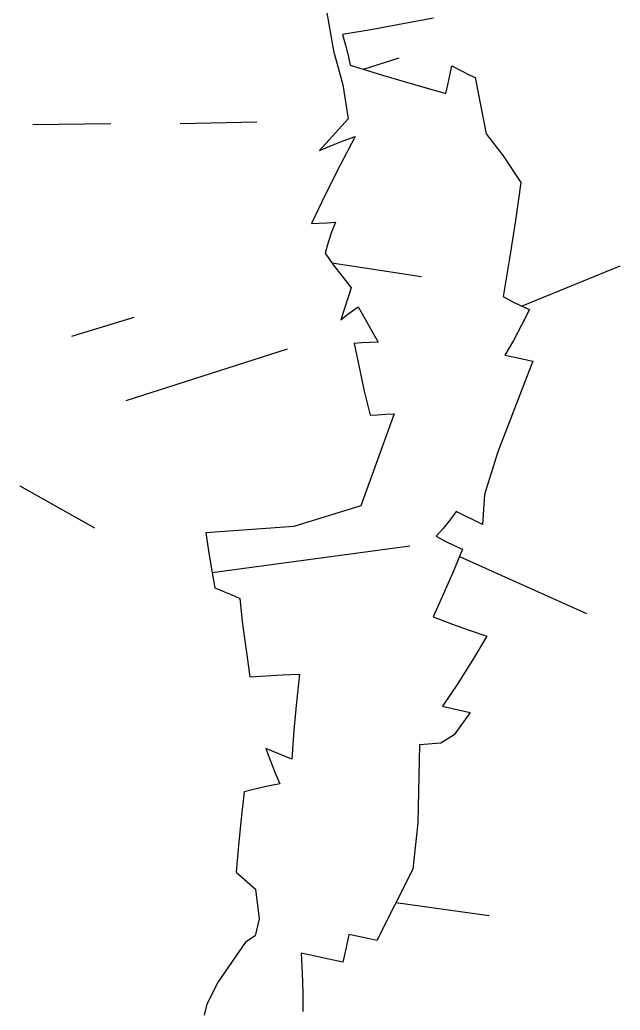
# Model space of a CAD drawing. Header units: millimetres. Extents: x -4017 to 59953, y -688 to 66564.
# Drawn here: x 43033 to 43376, y 14669 to 15235 of the extents above; entities that cross this region are included whole.
import ezdxf

# ---------------------------------------------------------------- set-up
doc = ezdxf.new("R2010")
doc.units = ezdxf.units.MM

# ---------------------------------------------------------------- blocks, each defined once
blk = doc.blocks.new('A$C35F36DAD')
at = {"linetype": 'Continuous'}
for p, q in [((1.29027, 0.90249), (1.2963, 0.86894)), ((1.33594, 0.88422), (1.31865, 0.88114)), ((1.35331, 0.88764), (1.33594, 0.88422)), ((1.31865, 0.88114), (1.3014, 0.87824)), ((1.3014, 0.87824), (1.30313, 0.87208)), ((1.30313, 0.87208), (1.30454, 0.86617)), ((1.2963, 0.86894), (1.30158, 0.84947)), ((1.30454, 0.86617), (1.30585, 0.86065)), ((1.30585, 0.86065), (1.3243, 0.85498)), ((1.31342, 0.85833), (1.3338, 0.86481)), ((1.36274, 0.85487), (1.36395, 0.86039)), ((1.36395, 0.86039), (1.37417, 0.85507)), ((1.3243, 0.85498), (1.34244, 0.84956)), ((1.36157, 0.84952), (1.36274, 0.85487)), ((1.37417, 0.85507), (1.37718, 0.85359)), ((1.30158, 0.84947), (1.30454, 0.83003)), ((1.34244, 0.84956), (1.36048, 0.84453)), ((1.36048, 0.84453), (1.36157, 0.84952)), ((1.37718, 0.85359), (1.38339, 0.82142)), ((1.12449, 0.82681), (1.16906, 0.8273)), ((1.20859, 0.82732), (1.25252, 0.82839)), ((1.30454, 0.83003), (1.28825, 0.81188)), ((1.38339, 0.82142), (1.39312, 0.80895)), ((1.295, 0.8148), (1.30177, 0.81742)), ((1.30854, 0.81988), (1.29996, 0.80351)), ((1.30177, 0.81742), (1.30854, 0.81988)), ((1.28825, 0.81188), (1.295, 0.8148)), ((1.39312, 0.80895), (1.40333, 0.7936)), ((1.29996, 0.80351), (1.29169, 0.78699)), ((1.40333, 0.7936), (1.40019, 0.77186)), ((1.29169, 0.78699), (1.28359, 0.77018)), ((1.28359, 0.77018), (1.28793, 0.77041)), ((1.28793, 0.77041), (1.29257, 0.77066)), ((1.29257, 0.77066), (1.29737, 0.77092)), ((1.29737, 0.77092), (1.29511, 0.76525)), ((1.40019, 0.77186), (1.39689, 0.75015)), ((1.29511, 0.76525), (1.29317, 0.75944)), ((1.29317, 0.75944), (1.29141, 0.75333)), ((1.29141, 0.75333), (1.29611, 0.74667)), ((1.29534, 0.74776), (1.34645, 0.73993)), ((1.39689, 0.75015), (1.39322, 0.72852)), ((1.29611, 0.74667), (1.30113, 0.74004)), ((1.40376, 0.72306), (1.46007, 0.74607)), ((1.30113, 0.74004), (1.3063, 0.73341)), ((1.3063, 0.73341), (1.30037, 0.71512)), ((1.39322, 0.72852), (1.3984, 0.72575)), ((1.3984, 0.72575), (1.40345, 0.7232)), ((1.30368, 0.71786), (1.307, 0.72029)), ((1.307, 0.72029), (1.31033, 0.72257)), ((1.31033, 0.72257), (1.31415, 0.71587)), ((1.40345, 0.7232), (1.40821, 0.72108)), ((1.40821, 0.72108), (1.40373, 0.71213)), ((1.1467, 0.70585), (1.18242, 0.71677)), ((1.30037, 0.71512), (1.30368, 0.71786)), ((1.31415, 0.71587), (1.31797, 0.70916)), ((1.31797, 0.70916), (1.32178, 0.70246)), ((1.40373, 0.71213), (1.3991, 0.70338)), ((1.31234, 0.70195), (1.308, 0.70172)), ((1.308, 0.70172), (1.31084, 0.68805)), ((1.31698, 0.7022), (1.31234, 0.70195)), ((1.32178, 0.70246), (1.31698, 0.7022)), ((1.3991, 0.70338), (1.39421, 0.69507)), ((1.17773, 0.669), (1.26998, 0.69857)), ((1.41006, 0.6916), (1.39007, 0.63967)), ((1.39421, 0.69507), (1.39973, 0.69386)), ((1.39973, 0.69386), (1.40507, 0.69269)), ((1.40507, 0.69269), (1.41006, 0.6916)), ((1.31084, 0.68805), (1.31383, 0.6744)), ((1.31383, 0.6744), (1.31712, 0.66076)), ((1.3309, 0.6615), (1.3118, 0.60889)), ((1.31712, 0.66076), (1.32146, 0.66099)), ((1.32146, 0.66099), (1.3261, 0.66124)), ((1.3261, 0.66124), (1.3309, 0.6615)), ((1.39007, 0.63967), (1.38261, 0.61545)), ((1.11697, 0.62035), (1.15958, 0.59637)), ((1.38261, 0.61545), (1.38129, 0.5982)), ((1.3118, 0.60889), (1.27362, 0.59716)), ((1.36631, 0.60564), (1.36269, 0.60065)), ((1.38129, 0.5982), (1.36631, 0.60564)), ((1.36269, 0.60065), (1.35893, 0.59587)), ((1.27362, 0.59716), (1.22333, 0.59353)), ((1.35893, 0.59587), (1.3549, 0.59152)), ((1.22333, 0.59353), (1.22479, 0.58322)), ((1.3549, 0.59152), (1.36008, 0.58875)), ((1.36008, 0.58875), (1.36513, 0.5862)), ((1.22479, 0.58322), (1.22655, 0.57277)), ((1.22691, 0.57077), (1.33986, 0.58597)), ((1.36989, 0.58408), (1.36453, 0.57113)), ((1.36513, 0.5862), (1.36989, 0.58408)), ((1.36821, 0.58002), (1.44085, 0.54744)), ((1.22655, 0.57277), (1.22849, 0.56203)), ((1.36453, 0.57113), (1.359, 0.55822)), ((1.22849, 0.56203), (1.23294, 0.56017)), ((1.23294, 0.56017), (1.2377, 0.55817)), ((1.2377, 0.55817), (1.24263, 0.55588)), ((1.24263, 0.55588), (1.24432, 0.54126)), ((1.359, 0.55822), (1.35311, 0.54539)), ((1.35311, 0.54539), (1.36363, 0.54145)), ((1.24432, 0.54126), (1.24632, 0.52635)), ((1.36363, 0.54145), (1.37384, 0.53777)), ((1.37384, 0.53777), (1.38395, 0.53448)), ((1.38395, 0.53448), (1.37571, 0.52074)), ((1.24632, 0.52635), (1.24849, 0.51129)), ((1.37571, 0.52074), (1.3672, 0.50744)), ((1.24849, 0.51129), (1.25765, 0.51178)), ((1.25765, 0.51178), (1.26712, 0.51229)), ((1.26712, 0.51229), (1.27674, 0.51281)), ((1.27674, 0.51281), (1.27504, 0.49681)), ((1.3672, 0.50744), (1.35854, 0.49435)), ((1.27504, 0.49681), (1.27366, 0.48066)), ((1.35854, 0.49435), (1.36406, 0.49314)), ((1.36406, 0.49314), (1.36941, 0.49197)), ((1.3744, 0.49087), (1.36514, 0.47813)), ((1.36941, 0.49197), (1.3744, 0.49087)), ((1.27366, 0.48066), (1.27245, 0.46422)), ((1.36514, 0.47813), (1.35763, 0.47331)), ((1.27245, 0.46422), (1.25761, 0.47033)), ((1.25761, 0.47033), (1.26007, 0.46356)), ((1.3454, 0.4723), (1.3445, 0.42772)), ((1.35763, 0.47331), (1.3454, 0.4723)), ((1.26007, 0.46356), (1.26269, 0.45679)), ((1.26269, 0.45679), (1.26561, 0.45004)), ((1.25195, 0.4472), (1.24513, 0.44548)), ((1.25877, 0.44877), (1.25195, 0.4472)), ((1.26561, 0.45004), (1.25877, 0.44877)), ((1.24513, 0.44548), (1.2434, 0.43019)), ((1.2434, 0.43019), (1.24197, 0.41491)), ((1.3445, 0.42772), (1.34149, 0.40134)), ((1.24197, 0.41491), (1.24069, 0.39964)), ((1.24069, 0.39964), (1.25158, 0.38987)), ((1.34149, 0.40134), (1.32092, 0.36052)), ((1.25158, 0.38987), (1.25368, 0.37287)), ((1.33184, 0.3822), (1.38516, 0.37492)), ((1.25368, 0.37287), (1.2514, 0.36325)), ((1.2514, 0.36325), (1.24601, 0.35961)), ((1.30506, 0.36399), (1.30385, 0.35847)), ((1.31058, 0.36278), (1.30506, 0.36399)), ((1.31593, 0.36161), (1.31058, 0.36278)), ((1.24601, 0.35961), (1.23026, 0.33691)), ((1.30385, 0.35847), (1.30268, 0.35313)), ((1.32092, 0.36052), (1.31593, 0.36161)), ((1.28573, 0.35161), (1.2778, 0.35334)), ((1.2778, 0.35334), (1.27836, 0.34184)), ((1.29366, 0.34987), (1.28573, 0.35161)), ((1.30268, 0.35313), (1.30159, 0.34813)), ((1.30159, 0.34813), (1.29366, 0.34987)), ((1.27836, 0.34184), (1.27864, 0.33076)), ((1.23026, 0.33691), (1.22378, 0.32415)), ((1.27864, 0.33076), (1.27879, 0.3199)), ((1.22378, 0.32415), (1.22233, 0.3178))]:
    blk.add_line(p, q, dxfattribs=at)

msp = doc.modelspace()

# ---------------------------------------------------------------- block references
at = {"xscale": 1000, "yscale": 1000, "zscale": 1000}
msp.add_blockref('A$C35F36DAD', (41915.76, 14348.52), dxfattribs=at)

doc.saveas('drawing.dxf')
